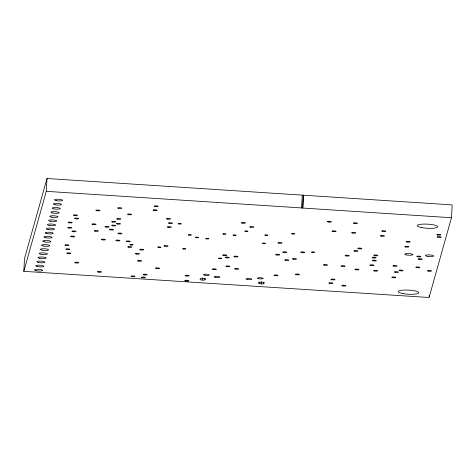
<?xml version="1.0" encoding="UTF-8"?>
<svg xmlns="http://www.w3.org/2000/svg" width="476" height="476" viewBox="0 0 476 476"><rect width="100%" height="100%" fill="white"/><g stroke="black" fill="none" stroke-linecap="round" stroke-linejoin="round"><path stroke-width="0.71" d="M23.8 271.332L24.52 258.504L47.005 178.506L452.2 204.906L451.48 217.734L429.072 297.494L23.8 271.332L46.285 191.334L47.005 178.506M202.401 280.078A2.261 0.452 3.2 0 1 200.063 279.513L200.342 278.537A2.261 0.452 3.2 0 1 202.907 278.293A2.261 0.452 3.2 0 1 205.245 278.859L204.966 279.829A2.261 0.452 3.2 0 1 202.401 280.078L202.52 277.936M204.966 279.829L205.049 278.406M258.896 283.339L259.176 282.363A2.261 0.452 3.2 0 1 261.74 282.119A2.261 0.452 3.2 0 1 264.079 282.685L263.799 283.66A2.261 0.452 3.2 0 1 261.229 283.904A2.261 0.452 3.2 0 1 258.896 283.339L258.974 281.917M261.229 283.904L261.348 281.768M263.799 283.66L263.877 282.232M301.564 207.941L302.284 195.118M451.48 217.734L302.772 208.06L303.319 195.184M302.772 208.06L303.492 195.231M429.114 296.78L429.191 295.358M46.285 191.334L302.605 208.012M215.45 277.377A2.868 0.577 3.2 0 0 219.876 277.163A2.868 0.577 3.2 0 0 215.729 276.389A2.868 0.577 3.2 0 0 215.45 277.377M392.676 277.639A2.047 0.411 3.2 0 0 395.842 277.484A2.047 0.411 3.2 0 0 392.878 276.937A2.047 0.411 3.2 0 0 392.676 277.639M247.312 279.448A2.868 0.577 3.2 0 0 251.745 279.239A2.868 0.577 3.2 0 0 247.591 278.466A2.868 0.577 3.2 0 0 247.312 279.448M223.536 255.505A2.047 0.411 3.2 0 0 226.701 255.35A2.047 0.411 3.2 0 0 223.738 254.803A2.047 0.411 3.2 0 0 223.536 255.505M274.866 275.64A2.047 0.411 3.2 0 0 278.032 275.491A2.047 0.411 3.2 0 0 275.068 274.938A2.047 0.411 3.2 0 0 274.866 275.64M242.284 223.131A2.047 0.411 3.2 0 0 245.449 222.976A2.047 0.411 3.2 0 0 242.486 222.429A2.047 0.411 3.2 0 0 242.284 223.131M381.258 236.161A2.047 0.411 3.2 0 0 384.424 236.013A2.047 0.411 3.2 0 0 381.46 235.459A2.047 0.411 3.2 0 0 381.258 236.161M127.068 241.665A2.047 0.411 3.2 0 0 130.234 241.516A2.047 0.411 3.2 0 0 127.27 240.963A2.047 0.411 3.2 0 0 127.068 241.665M346.028 255.915A2.047 0.411 3.2 0 0 349.194 255.767A2.047 0.411 3.2 0 0 346.23 255.213A2.047 0.411 3.2 0 0 346.028 255.915M235.513 269.089A2.047 0.411 3.2 0 0 238.678 268.94A2.047 0.411 3.2 0 0 235.715 268.387A2.047 0.411 3.2 0 0 235.513 269.089M234.775 256.867A2.047 0.411 3.2 0 0 237.94 256.713A2.047 0.411 3.2 0 0 234.971 256.159A2.047 0.411 3.2 0 0 234.775 256.867M226.701 266.625A2.047 0.411 3.2 0 0 229.866 266.477A2.047 0.411 3.2 0 0 226.903 265.923A2.047 0.411 3.2 0 0 226.701 266.625M226.058 257.766A2.047 0.411 3.2 0 0 229.224 257.617A2.047 0.411 3.2 0 0 226.261 257.064A2.047 0.411 3.2 0 0 226.058 257.766M128.431 214.67A2.047 0.411 3.2 0 0 131.596 214.521A2.047 0.411 3.2 0 0 128.633 213.968A2.047 0.411 3.2 0 0 128.431 214.67M96.789 210.725A2.047 0.411 3.2 0 0 99.954 210.57A2.047 0.411 3.2 0 0 96.991 210.017A2.047 0.411 3.2 0 0 96.789 210.725M118.601 208.363A2.047 0.411 3.2 0 0 121.767 208.208A2.047 0.411 3.2 0 0 118.804 207.661A2.047 0.411 3.2 0 0 118.601 208.363M75.464 218.781A2.047 0.411 3.2 0 0 78.629 218.633A2.047 0.411 3.2 0 0 75.666 218.079A2.047 0.411 3.2 0 0 75.464 218.781M71.388 236.786A2.047 0.411 3.2 0 0 74.548 236.631A2.047 0.411 3.2 0 0 71.584 236.084A2.047 0.411 3.2 0 0 71.388 236.786M66.7 249.495A2.047 0.411 3.2 0 0 69.865 249.347A2.047 0.411 3.2 0 0 66.902 248.793A2.047 0.411 3.2 0 0 66.7 249.495M67.657 253.547A2.047 0.411 3.2 0 0 70.823 253.399A2.047 0.411 3.2 0 0 67.86 252.845A2.047 0.411 3.2 0 0 67.657 253.547M75.565 262.883A2.047 0.411 3.2 0 0 78.73 262.728A2.047 0.411 3.2 0 0 75.767 262.181A2.047 0.411 3.2 0 0 75.565 262.883M74.274 215.557A2.047 0.411 3.2 0 0 77.439 215.402A2.047 0.411 3.2 0 0 74.47 214.855A2.047 0.411 3.2 0 0 74.274 215.557M112.586 222.036A2.047 0.411 3.2 0 0 115.751 221.887A2.047 0.411 3.2 0 0 112.788 221.334A2.047 0.411 3.2 0 0 112.586 222.036M168.153 227.332A2.047 0.411 3.2 0 0 171.318 227.183A2.047 0.411 3.2 0 0 168.355 226.63A2.047 0.411 3.2 0 0 168.153 227.332M169.272 223.417A2.047 0.411 3.2 0 0 172.437 223.268A2.047 0.411 3.2 0 0 169.474 222.714A2.047 0.411 3.2 0 0 169.272 223.417M153.944 210.451A2.047 0.411 3.2 0 0 157.11 210.303A2.047 0.411 3.2 0 0 154.147 209.749A2.047 0.411 3.2 0 0 153.944 210.451M155.063 206.536A2.047 0.411 3.2 0 0 158.228 206.382A2.047 0.411 3.2 0 0 155.265 205.834A2.047 0.411 3.2 0 0 155.063 206.536M98.294 272.129A2.047 0.411 3.2 0 0 101.459 271.974A2.047 0.411 3.2 0 0 98.496 271.427A2.047 0.411 3.2 0 0 98.294 272.129M138.439 261.092A2.047 0.411 3.2 0 0 141.604 260.943A2.047 0.411 3.2 0 0 138.641 260.39A2.047 0.411 3.2 0 0 138.439 261.092M156.39 268.559A2.047 0.411 3.2 0 0 159.555 268.41A2.047 0.411 3.2 0 0 156.592 267.857A2.047 0.411 3.2 0 0 156.39 268.559M131.894 276.627A2.047 0.411 3.2 0 0 135.059 276.473A2.047 0.411 3.2 0 0 132.096 275.919A2.047 0.411 3.2 0 0 131.894 276.627M416.667 267.649A2.047 0.411 3.2 0 0 419.832 267.5A2.047 0.411 3.2 0 0 416.869 266.947A2.047 0.411 3.2 0 0 416.667 267.649M419.023 259.408A2.047 0.411 3.2 0 0 422.188 259.253A2.047 0.411 3.2 0 0 419.219 258.706A2.047 0.411 3.2 0 0 419.023 259.408M185.616 280.959A2.047 0.411 3.2 0 0 188.782 280.81A2.047 0.411 3.2 0 0 185.819 280.257A2.047 0.411 3.2 0 0 185.616 280.959M144.014 274.896A2.047 0.411 3.2 0 0 147.179 274.741A2.047 0.411 3.2 0 0 144.216 274.194A2.047 0.411 3.2 0 0 144.014 274.896M185.991 275.943A2.047 0.411 3.2 0 0 189.156 275.794A2.047 0.411 3.2 0 0 186.193 275.241A2.047 0.411 3.2 0 0 185.991 275.943M142.151 277.71A2.047 0.411 3.2 0 0 145.317 277.562A2.047 0.411 3.2 0 0 142.354 277.008A2.047 0.411 3.2 0 0 142.151 277.71M393.836 266.167A2.047 0.411 3.2 0 0 397.002 266.013A2.047 0.411 3.2 0 0 394.039 265.465A2.047 0.411 3.2 0 0 393.836 266.167M428.358 271.142A2.047 0.411 3.2 0 0 431.518 270.987A2.047 0.411 3.2 0 0 428.555 270.439A2.047 0.411 3.2 0 0 428.358 271.142M417.654 256.796A2.047 0.411 3.2 0 0 420.814 256.647A2.047 0.411 3.2 0 0 417.851 256.094A2.047 0.411 3.2 0 0 417.654 256.796M372.952 257.879A2.047 0.411 3.2 0 0 376.111 257.724A2.047 0.411 3.2 0 0 373.148 257.177A2.047 0.411 3.2 0 0 372.952 257.879M373.166 260.83A2.047 0.411 3.2 0 0 376.326 260.681A2.047 0.411 3.2 0 0 373.363 260.128A2.047 0.411 3.2 0 0 373.166 260.83M370.774 265.507A2.047 0.411 3.2 0 0 373.94 265.352A2.047 0.411 3.2 0 0 370.977 264.799A2.047 0.411 3.2 0 0 370.774 265.507M374.493 270.993A2.047 0.411 3.2 0 0 377.658 270.844A2.047 0.411 3.2 0 0 374.689 270.291A2.047 0.411 3.2 0 0 374.493 270.993M355.81 269.779A2.047 0.411 3.2 0 0 358.975 269.63A2.047 0.411 3.2 0 0 356.012 269.077A2.047 0.411 3.2 0 0 355.81 269.779M395.247 272.343A2.047 0.411 3.2 0 0 398.412 272.195A2.047 0.411 3.2 0 0 395.449 271.641A2.047 0.411 3.2 0 0 395.247 272.343M331.826 279.769A2.047 0.411 3.2 0 0 334.985 279.614A2.047 0.411 3.2 0 0 332.022 279.067A2.047 0.411 3.2 0 0 331.826 279.769M342.744 285.939A2.047 0.411 3.2 0 0 345.909 285.784A2.047 0.411 3.2 0 0 342.946 285.231A2.047 0.411 3.2 0 0 342.744 285.939M329.725 283.41A2.047 0.411 3.2 0 0 332.891 283.256A2.047 0.411 3.2 0 0 329.928 282.708A2.047 0.411 3.2 0 0 329.725 283.41M437.611 235.001A2.047 0.411 3.2 0 0 440.776 234.846A2.047 0.411 3.2 0 0 437.813 234.299A2.047 0.411 3.2 0 0 437.611 235.001M438.003 237.334A2.047 0.411 3.2 0 0 441.169 237.185A2.047 0.411 3.2 0 0 438.206 236.631A2.047 0.411 3.2 0 0 438.003 237.334M382.615 231.419A2.047 0.411 3.2 0 0 385.78 231.271A2.047 0.411 3.2 0 0 382.811 230.717A2.047 0.411 3.2 0 0 382.615 231.419M354.227 223.488A2.047 0.411 3.2 0 0 357.387 223.333A2.047 0.411 3.2 0 0 354.424 222.78A2.047 0.411 3.2 0 0 354.227 223.488M328.226 222A2.047 0.411 3.2 0 0 331.385 221.852A2.047 0.411 3.2 0 0 328.422 221.298A2.047 0.411 3.2 0 0 328.226 222M332.897 231.544A2.047 0.411 3.2 0 0 336.062 231.395A2.047 0.411 3.2 0 0 333.099 230.842A2.047 0.411 3.2 0 0 332.897 231.544M352.555 233.038A2.047 0.411 3.2 0 0 355.721 232.883A2.047 0.411 3.2 0 0 352.758 232.33A2.047 0.411 3.2 0 0 352.555 233.038M341.988 266.364A2.047 0.411 3.2 0 0 345.154 266.209A2.047 0.411 3.2 0 0 342.19 265.656A2.047 0.411 3.2 0 0 341.988 266.364M324.346 265.215A2.047 0.411 3.2 0 0 327.512 265.061A2.047 0.411 3.2 0 0 324.549 264.513A2.047 0.411 3.2 0 0 324.346 265.215M158.419 247.413A1.612 0.327 3.2 0 0 160.912 247.294A1.612 0.327 3.2 0 0 158.573 246.86A1.612 0.327 3.2 0 0 158.419 247.413M183.325 249.031A1.612 0.327 3.2 0 0 185.819 248.912A1.612 0.327 3.2 0 0 183.48 248.478A1.612 0.327 3.2 0 0 183.325 249.031M312.161 252.417A1.612 0.327 3.2 0 0 314.654 252.298A1.612 0.327 3.2 0 0 312.315 251.863A1.612 0.327 3.2 0 0 312.161 252.417M374.636 255.677A2.047 0.411 3.2 0 0 377.801 255.523A2.047 0.411 3.2 0 0 374.832 254.975A2.047 0.411 3.2 0 0 374.636 255.677M354.763 251.233A2.047 0.411 3.2 0 0 357.928 251.084A2.047 0.411 3.2 0 0 354.965 250.531A2.047 0.411 3.2 0 0 354.763 251.233M110.355 229.872A2.047 0.411 3.2 0 0 113.52 229.718A2.047 0.411 3.2 0 0 110.551 229.17A2.047 0.411 3.2 0 0 110.355 229.872M405.653 246.99A2.047 0.411 3.2 0 0 408.819 246.836A2.047 0.411 3.2 0 0 405.855 246.282A2.047 0.411 3.2 0 0 405.653 246.99M95.176 231.193A2.047 0.411 3.2 0 0 98.342 231.044A2.047 0.411 3.2 0 0 95.379 230.491A2.047 0.411 3.2 0 0 95.176 231.193M92.85 224.535A2.047 0.411 3.2 0 0 96.015 224.38A2.047 0.411 3.2 0 0 93.052 223.833A2.047 0.411 3.2 0 0 92.85 224.535M399.923 270.761A2.047 0.411 3.2 0 0 403.089 270.606A2.047 0.411 3.2 0 0 400.126 270.059A2.047 0.411 3.2 0 0 399.923 270.761M164.875 246.229A2.047 0.411 3.2 0 0 168.04 246.074A2.047 0.411 3.2 0 0 165.077 245.527A2.047 0.411 3.2 0 0 164.875 246.229M65.742 245.443A2.047 0.411 3.2 0 0 68.907 245.295A2.047 0.411 3.2 0 0 65.944 244.741A2.047 0.411 3.2 0 0 65.742 245.443M358.642 248.758A2.047 0.411 3.2 0 0 361.808 248.609A2.047 0.411 3.2 0 0 358.839 248.055A2.047 0.411 3.2 0 0 358.642 248.758M112.568 225.814A2.047 0.411 3.2 0 0 115.733 225.666A2.047 0.411 3.2 0 0 112.77 225.112A2.047 0.411 3.2 0 0 112.568 225.814M407.063 242.04A2.047 0.411 3.2 0 0 410.229 241.891A2.047 0.411 3.2 0 0 407.266 241.338A2.047 0.411 3.2 0 0 407.063 242.04M105.868 227.058A2.047 0.411 3.2 0 0 109.034 226.909A2.047 0.411 3.2 0 0 106.071 226.356A2.047 0.411 3.2 0 0 105.868 227.058M278.853 243.147A2.047 0.411 3.2 0 0 282.018 242.992A2.047 0.411 3.2 0 0 279.055 242.445A2.047 0.411 3.2 0 0 278.853 243.147M117.304 224.023A2.047 0.411 3.2 0 0 120.47 223.875A2.047 0.411 3.2 0 0 117.507 223.321A2.047 0.411 3.2 0 0 117.304 224.023M167.338 219.091A2.047 0.411 3.2 0 0 170.497 218.942A2.047 0.411 3.2 0 0 167.534 218.389A2.047 0.411 3.2 0 0 167.338 219.091M117.62 219.216A2.047 0.411 3.2 0 0 120.785 219.067A2.047 0.411 3.2 0 0 117.822 218.514A2.047 0.411 3.2 0 0 117.62 219.216M118.75 233.775A2.047 0.411 3.2 0 0 121.915 233.627A2.047 0.411 3.2 0 0 118.952 233.073A2.047 0.411 3.2 0 0 118.75 233.775M250.626 227.242A2.047 0.411 3.2 0 0 253.791 227.088A2.047 0.411 3.2 0 0 250.828 226.54A2.047 0.411 3.2 0 0 250.626 227.242M206.304 238.875A1.612 0.327 3.2 0 0 208.797 238.756A1.612 0.327 3.2 0 0 206.465 238.321A1.612 0.327 3.2 0 0 206.304 238.875M233.716 235.406A1.612 0.327 3.2 0 0 236.209 235.287A1.612 0.327 3.2 0 0 233.877 234.852A1.612 0.327 3.2 0 0 233.716 235.406M178.851 223.964A1.612 0.327 3.2 0 0 181.344 223.845A1.612 0.327 3.2 0 0 179.006 223.411A1.612 0.327 3.2 0 0 178.851 223.964M188.883 235.114A1.612 0.327 3.2 0 0 191.376 234.995A1.612 0.327 3.2 0 0 189.043 234.561A1.612 0.327 3.2 0 0 188.883 235.114M223.488 234.216A1.612 0.327 3.2 0 0 225.981 234.097A1.612 0.327 3.2 0 0 223.643 233.662A1.612 0.327 3.2 0 0 223.488 234.216M245.42 231.449A1.612 0.327 3.2 0 0 247.913 231.324A1.612 0.327 3.2 0 0 245.574 230.89A1.612 0.327 3.2 0 0 245.42 231.449M265.435 235.37A1.612 0.327 3.2 0 0 267.928 235.251A1.612 0.327 3.2 0 0 265.596 234.817A1.612 0.327 3.2 0 0 265.435 235.37M196.076 237.685A1.612 0.327 3.2 0 0 198.569 237.566A1.612 0.327 3.2 0 0 196.231 237.131A1.612 0.327 3.2 0 0 196.076 237.685M263.085 243.617A1.612 0.327 3.2 0 0 265.578 243.498A1.612 0.327 3.2 0 0 263.246 243.063A1.612 0.327 3.2 0 0 263.085 243.617M292.264 233.972A1.612 0.327 3.2 0 0 294.757 233.853A1.612 0.327 3.2 0 0 292.419 233.418A1.612 0.327 3.2 0 0 292.264 233.972M130.579 244.967A1.612 0.327 3.2 0 0 133.072 244.848A1.612 0.327 3.2 0 0 130.733 244.414A1.612 0.327 3.2 0 0 130.579 244.967M219.174 258.605A1.612 0.327 3.2 0 0 221.667 258.486A1.612 0.327 3.2 0 0 219.335 258.051A1.612 0.327 3.2 0 0 219.174 258.605M72.858 231.633A2.047 0.411 3.2 0 0 76.023 231.479A2.047 0.411 3.2 0 0 73.054 230.925A2.047 0.411 3.2 0 0 72.858 231.633M140.575 249.894A2.047 0.411 3.2 0 0 143.74 249.745A2.047 0.411 3.2 0 0 140.777 249.192A2.047 0.411 3.2 0 0 140.575 249.894M293.299 259.206A2.047 0.411 3.2 0 0 296.465 259.051A2.047 0.411 3.2 0 0 293.496 258.498A2.047 0.411 3.2 0 0 293.299 259.206M128.651 247.228A2.047 0.411 3.2 0 0 131.816 247.08A2.047 0.411 3.2 0 0 128.853 246.526A2.047 0.411 3.2 0 0 128.651 247.228M276.538 254.963A2.047 0.411 3.2 0 0 279.704 254.809A2.047 0.411 3.2 0 0 276.74 254.261A2.047 0.411 3.2 0 0 276.538 254.963M116.751 240.785A2.047 0.411 3.2 0 0 119.916 240.636A2.047 0.411 3.2 0 0 116.953 240.082A2.047 0.411 3.2 0 0 116.751 240.785M301.522 252.601A2.047 0.411 3.2 0 0 304.688 252.447A2.047 0.411 3.2 0 0 301.724 251.899A2.047 0.411 3.2 0 0 301.522 252.601M136.231 254.023A2.047 0.411 3.2 0 0 139.391 253.869A2.047 0.411 3.2 0 0 136.428 253.321A2.047 0.411 3.2 0 0 136.231 254.023M285.564 260.378A2.047 0.411 3.2 0 0 288.73 260.229A2.047 0.411 3.2 0 0 285.767 259.676A2.047 0.411 3.2 0 0 285.564 260.378M68.609 227.998A2.047 0.411 3.2 0 0 71.775 227.843A2.047 0.411 3.2 0 0 68.812 227.29A2.047 0.411 3.2 0 0 68.609 227.998M283.589 252.482A2.047 0.411 3.2 0 0 286.754 252.328A2.047 0.411 3.2 0 0 283.791 251.78A2.047 0.411 3.2 0 0 283.589 252.482M296.268 274.723A2.047 0.411 3.2 0 0 299.434 274.569A2.047 0.411 3.2 0 0 296.471 274.021A2.047 0.411 3.2 0 0 296.268 274.723M213.194 269.529A2.047 0.411 3.2 0 0 216.354 269.374A2.047 0.411 3.2 0 0 213.391 268.827A2.047 0.411 3.2 0 0 213.194 269.529M102.221 239.839A2.047 0.411 3.2 0 0 105.386 239.69A2.047 0.411 3.2 0 0 102.423 239.136A2.047 0.411 3.2 0 0 102.221 239.839M69.044 222.774A2.047 0.411 3.2 0 0 72.203 222.625A2.047 0.411 3.2 0 0 69.24 222.072A2.047 0.411 3.2 0 0 69.044 222.774M36.337 270.767A4.1 0.821 3.2 0 0 42.667 270.463A4.1 0.821 3.2 0 0 36.741 269.356A4.1 0.821 3.2 0 0 36.337 270.767M37.515 266.643A4.1 0.821 3.2 0 0 43.846 266.34A4.1 0.821 3.2 0 0 37.913 265.239A4.1 0.821 3.2 0 0 37.515 266.643M38.693 262.52A4.1 0.821 3.2 0 0 45.018 262.216A4.1 0.821 3.2 0 0 39.092 261.116A4.1 0.821 3.2 0 0 38.693 262.52M39.865 258.397A4.1 0.821 3.2 0 0 46.196 258.093A4.1 0.821 3.2 0 0 40.27 256.992A4.1 0.821 3.2 0 0 39.865 258.397M41.043 254.273A4.1 0.821 3.2 0 0 47.374 253.97A4.1 0.821 3.2 0 0 41.448 252.869A4.1 0.821 3.2 0 0 41.043 254.273M42.221 250.15A4.1 0.821 3.2 0 0 48.552 249.846A4.1 0.821 3.2 0 0 42.62 248.746A4.1 0.821 3.2 0 0 42.221 250.15M43.399 246.027A4.1 0.821 3.2 0 0 49.724 245.723A4.1 0.821 3.2 0 0 43.798 244.622A4.1 0.821 3.2 0 0 43.399 246.027M44.571 241.909A4.1 0.821 3.2 0 0 50.902 241.6A4.1 0.821 3.2 0 0 44.976 240.499A4.1 0.821 3.2 0 0 44.571 241.909M45.75 237.786A4.1 0.821 3.2 0 0 52.08 237.482A4.1 0.821 3.2 0 0 46.148 236.376A4.1 0.821 3.2 0 0 45.75 237.786M46.928 233.662A4.1 0.821 3.2 0 0 53.252 233.359A4.1 0.821 3.2 0 0 47.326 232.258A4.1 0.821 3.2 0 0 46.928 233.662M48.1 229.539A4.1 0.821 3.2 0 0 54.431 229.236A4.1 0.821 3.2 0 0 48.504 228.135A4.1 0.821 3.2 0 0 48.1 229.539M49.278 225.416A4.1 0.821 3.2 0 0 55.609 225.112A4.1 0.821 3.2 0 0 49.682 224.012A4.1 0.821 3.2 0 0 49.278 225.416M50.456 221.292A4.1 0.821 3.2 0 0 56.787 220.989A4.1 0.821 3.2 0 0 50.855 219.888A4.1 0.821 3.2 0 0 50.456 221.292M51.634 217.169A4.1 0.821 3.2 0 0 57.959 216.866A4.1 0.821 3.2 0 0 52.033 215.765A4.1 0.821 3.2 0 0 51.634 217.169M52.806 213.046A4.1 0.821 3.2 0 0 59.137 212.742A4.1 0.821 3.2 0 0 53.211 211.641A4.1 0.821 3.2 0 0 52.806 213.046M53.984 208.922A4.1 0.821 3.2 0 0 60.315 208.619A4.1 0.821 3.2 0 0 54.383 207.518A4.1 0.821 3.2 0 0 53.984 208.922M55.162 204.805A4.1 0.821 3.2 0 0 61.487 204.496A4.1 0.821 3.2 0 0 55.561 203.395A4.1 0.821 3.2 0 0 55.162 204.805M56.335 200.682A4.1 0.821 3.2 0 0 62.665 200.378A4.1 0.821 3.2 0 0 56.739 199.271A4.1 0.821 3.2 0 0 56.335 200.682M427.317 256.314A4.1 0.821 3.2 0 0 433.648 256.011A4.1 0.821 3.2 0 0 427.722 254.91A4.1 0.821 3.2 0 0 427.317 256.314M406.563 254.963A4.1 0.821 3.2 0 0 412.894 254.66A4.1 0.821 3.2 0 0 406.968 253.559A4.1 0.821 3.2 0 0 406.563 254.963M421.813 227.635A10.246 2.059 3.2 0 0 437.634 226.874A10.246 2.059 3.2 0 0 422.813 224.119A10.246 2.059 3.2 0 0 421.813 227.635M402.988 293.597A10.246 2.059 3.2 0 0 418.809 292.835A10.246 2.059 3.2 0 0 403.993 290.086A10.246 2.059 3.2 0 0 402.988 293.597M258.76 278.704A2.868 0.577 3.2 0 0 263.192 278.496A2.868 0.577 3.2 0 0 259.039 277.722A2.868 0.577 3.2 0 0 258.76 278.704M204.835 275.199A2.868 0.577 3.2 0 0 209.261 274.985A2.868 0.577 3.2 0 0 205.114 274.212A2.868 0.577 3.2 0 0 204.835 275.199"/></g></svg>
